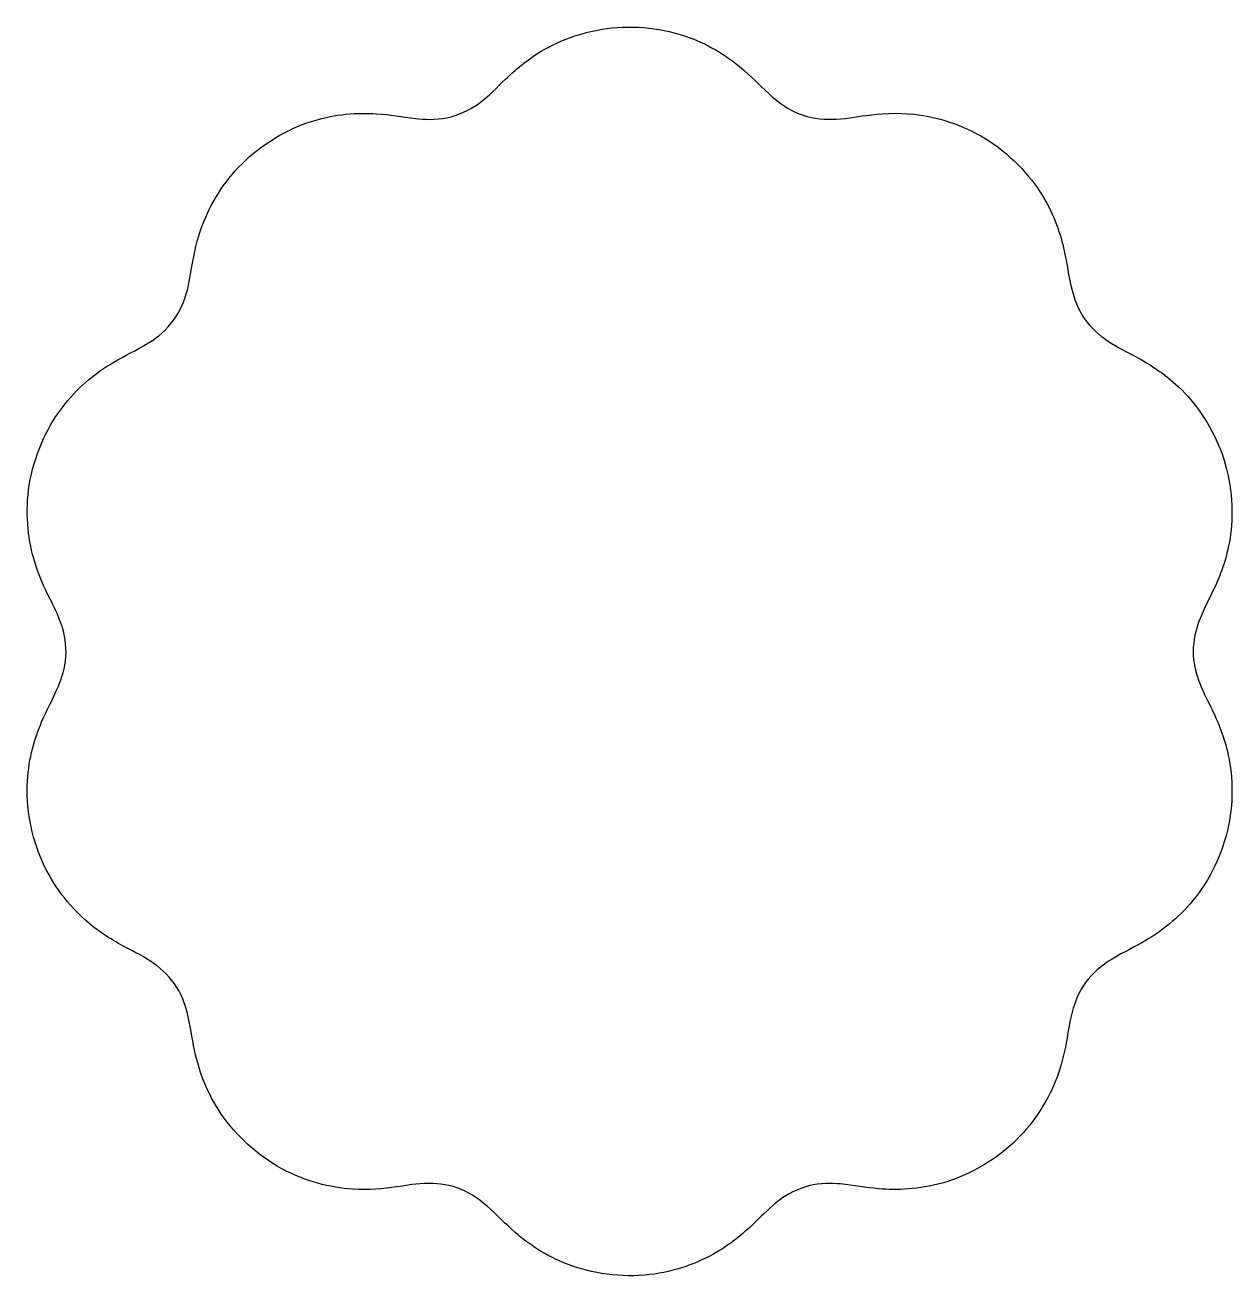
# Model space of a CAD drawing. Header units: millimetres. Extents: x -39.7 to 39.7, y -41.1 to 41.1.
import ezdxf

# ---------------------------------------------------------------- set-up
doc = ezdxf.new("R2010")
doc.units = ezdxf.units.MM

msp = doc.modelspace()

# ---------------------------------------------------------------- linework, layer by layer
msp.add_open_spline([(37, 0), (37, 0.734), (37.177, 1.427), (37.379, 1.968), (37.731, 2.91), (38.121, 3.552), (38.476, 4.345), (38.919, 5.335), (39.333, 6.536), (39.487, 7.969), (39.664, 9.625), (39.449, 11.554), (38.771, 13.291), (38.136, 14.919), (37.119, 16.341), (36.042, 17.364), (35.092, 18.267), (34.134, 18.861), (33.252, 19.341), (32.644, 19.671), (32.056, 19.938), (31.365, 20.401), (30.861, 20.738), (30.282, 21.234), (29.851, 21.866), (29.411, 22.509), (29.171, 23.202), (29.028, 23.774), (28.797, 24.701), (28.727, 25.443), (28.539, 26.293), (28.299, 27.379), (27.89, 28.63), (27.121, 29.895), (26.251, 31.326), (24.908, 32.72), (23.332, 33.681), (21.828, 34.598), (20.153, 35.106), (18.688, 35.265), (17.5, 35.394), (16.469, 35.314), (15.545, 35.193), (14.814, 35.098), (14.144, 34.952), (13.232, 34.936), (12.61, 34.925), (11.833, 35.019), (11.128, 35.299), (10.398, 35.59), (9.828, 36.019), (9.389, 36.4), (8.688, 37.008), (8.189, 37.565), (7.525, 38.142), (6.667, 38.888), (5.556, 39.662), (4.148, 40.216), (2.584, 40.832), (0.677, 41.126), (-1.143, 40.943), (-2.905, 40.765), (-4.543, 40.156), (-5.797, 39.404), (-6.765, 38.825), (-7.504, 38.185), (-8.15, 37.571), (-8.709, 37.039), (-9.185, 36.493), (-9.995, 35.92), (-10.525, 35.546), (-11.255, 35.192), (-11.989, 35.043), (-12.783, 34.882), (-13.48, 34.928), (-14.06, 34.992), (-14.954, 35.091), (-15.707, 35.242), (-16.616, 35.303), (-17.839, 35.384), (-19.321, 35.298), (-20.876, 34.803), (-22.509, 34.282), (-24.17, 33.294), (-25.446, 32.021), (-26.683, 30.789), (-27.539, 29.331), (-28.033, 28.019), (-28.408, 27.021), (-28.587, 26.126), (-28.737, 25.273), (-28.85, 24.626), (-28.928, 23.98), (-29.205, 23.172), (-29.413, 22.562), (-29.793, 21.854), (-30.294, 21.307), (-30.835, 20.716), (-31.42, 20.344), (-31.923, 20.057), (-32.698, 19.612), (-33.389, 19.296), (-34.151, 18.82), (-35.163, 18.188), (-36.283, 17.287), (-37.241, 16.025), (-38.308, 14.62), (-39.116, 12.782), (-39.41, 10.938), (-39.689, 9.182), (-39.511, 7.471), (-39.124, 6.105), (-38.833, 5.079), (-38.447, 4.256), (-38.063, 3.472), (-37.801, 2.939), (-37.52, 2.415), (-37.284, 1.697), (-37.095, 1.12), (-36.962, 0.378), (-37.012, -0.345), (-37.064, -1.103), (-37.284, -1.758), (-37.503, -2.28), (-37.871, -3.157), (-38.254, -3.811), (-38.603, -4.636), (-39.049, -5.688), (-39.443, -6.993), (-39.532, -8.512), (-39.631, -10.213), (-39.305, -12.142), (-38.546, -13.828), (-37.842, -15.392), (-36.793, -16.715), (-35.725, -17.655), (-34.814, -18.457), (-33.92, -18.984), (-33.081, -19.433), (-32.486, -19.751), (-31.897, -20.02), (-31.206, -20.51), (-30.692, -20.874), (-30.119, -21.42), (-29.721, -22.066), (-29.305, -22.741), (-29.105, -23.422), (-28.977, -23.99), (-28.775, -24.888), (-28.696, -25.635), (-28.492, -26.498), (-28.215, -27.672), (-27.72, -29.042), (-26.809, -30.379), (-25.851, -31.786), (-24.432, -33.1), (-22.835, -33.967), (-21.291, -34.805), (-19.624, -35.216), (-18.198, -35.307), (-17.11, -35.378), (-16.175, -35.282), (-15.309, -35.162), (-14.64, -35.069), (-14, -34.939), (-13.144, -34.935), (-12.521, -34.932), (-11.749, -35.041), (-11.061, -35.327), (-10.34, -35.626), (-9.785, -36.052), (-9.353, -36.431), (-8.67, -37.03), (-8.172, -37.58), (-7.515, -38.15), (-6.648, -38.903), (-5.522, -39.684), (-4.096, -40.237), (-2.487, -40.86), (-0.524, -41.14), (1.331, -40.922), (2.974, -40.729), (4.499, -40.164), (5.691, -39.467), (6.783, -38.829), (7.585, -38.116), (8.294, -37.433), (8.763, -36.982), (9.192, -36.519), (9.844, -36.031), (10.345, -35.655), (11.036, -35.275), (11.772, -35.092), (12.538, -34.902), (13.25, -34.917), (13.829, -34.969), (14.748, -35.052), (15.481, -35.208), (16.36, -35.283), (17.546, -35.384), (18.978, -35.344), (20.514, -34.911), (22.138, -34.454), (23.826, -33.535), (25.155, -32.302), (26.459, -31.091), (27.391, -29.618), (27.934, -28.272), (28.357, -27.224), (28.559, -26.276), (28.717, -25.387), (28.826, -24.769), (28.902, -24.164), (29.125, -23.418), (29.303, -22.825), (29.624, -22.115), (30.106, -21.525), (30.6, -20.919), (31.182, -20.503), (31.678, -20.201), (32.474, -19.717), (33.156, -19.417), (33.905, -18.97), (34.898, -18.377), (36.003, -17.548), (36.984, -16.352), (38.072, -15.024), (38.948, -13.254), (39.321, -11.429), (39.674, -9.701), (39.581, -7.971), (39.244, -6.562), (38.971, -5.423), (38.566, -4.506), (38.161, -3.672), (37.891, -3.118), (37.604, -2.594), (37.349, -1.884), (37.16, -1.36), (37, -0.697), (37, 0)], degree=3, knots=[0, 0, 0, 0, 0.044063, 0.044063, 0.044063, 0.120801, 0.120801, 0.120801, 0.216591, 0.216591, 0.216591, 0.327196, 0.327196, 0.327196, 0.430812, 0.430812, 0.430812, 0.522255, 0.522255, 0.522255, 0.58524, 0.58524, 0.58524, 0.631196, 0.631196, 0.631196, 0.678048, 0.678048, 0.678048, 0.753964, 0.753964, 0.753964, 0.850983, 0.850983, 0.850983, 0.960696, 0.960696, 0.960696, 1.065385, 1.065385, 1.065385, 1.150222, 1.150222, 1.150222, 1.21732, 1.21732, 1.21732, 1.263148, 1.263148, 1.263148, 1.310668, 1.310668, 1.310668, 1.386477, 1.386477, 1.386477, 1.484485, 1.484485, 1.484485, 1.593431, 1.593431, 1.593431, 1.698892, 1.698892, 1.698892, 1.780224, 1.780224, 1.780224, 1.850583, 1.850583, 1.850583, 1.896537, 1.896537, 1.896537, 1.946274, 1.946274, 1.946274, 2.022906, 2.022906, 2.022906, 2.12596, 2.12596, 2.12596, 2.234245, 2.234245, 2.234245, 2.339142, 2.339142, 2.339142, 2.418853, 2.418853, 2.418853, 2.479233, 2.479233, 2.479233, 2.524765, 2.524765, 2.524765, 2.573932, 2.573932, 2.573932, 2.649823, 2.649823, 2.649823, 2.7506, 2.7506, 2.7506, 2.86278, 2.86278, 2.86278, 2.969668, 2.969668, 2.969668, 3.050007, 3.050007, 3.050007, 3.104646, 3.104646, 3.104646, 3.148519, 3.148519, 3.148519, 3.194485, 3.194485, 3.194485, 3.271616, 3.271616, 3.271616, 3.370076, 3.370076, 3.370076, 3.480328, 3.480328, 3.480328, 3.582559, 3.582559, 3.582559, 3.669753, 3.669753, 3.669753, 3.731619, 3.731619, 3.731619, 3.777586, 3.777586, 3.777586, 3.825637, 3.825637, 3.825637, 3.901633, 3.901633, 3.901633, 4.004996, 4.004996, 4.004996, 4.11368, 4.11368, 4.11368, 4.218807, 4.218807, 4.218807, 4.299054, 4.299054, 4.299054, 4.361058, 4.361058, 4.361058, 4.406196, 4.406196, 4.406196, 4.45355, 4.45355, 4.45355, 4.528443, 4.528443, 4.528443, 4.627294, 4.627294, 4.627294, 4.738783, 4.738783, 4.738783, 4.837538, 4.837538, 4.837538, 4.927891, 4.927891, 4.927891, 4.98766, 4.98766, 4.98766, 5.03362, 5.03362, 5.03362, 5.081376, 5.081376, 5.081376, 5.157223, 5.157223, 5.157223, 5.259538, 5.259538, 5.259538, 5.367762, 5.367762, 5.367762, 5.474017, 5.474017, 5.474017, 5.556874, 5.556874, 5.556874, 5.614575, 5.614575, 5.614575, 5.660515, 5.660515, 5.660515, 5.707673, 5.707673, 5.707673, 5.783218, 5.783218, 5.783218, 5.883304, 5.883304, 5.883304, 5.994424, 5.994424, 5.994424, 6.099614, 6.099614, 6.099614, 6.184758, 6.184758, 6.184758, 6.241366, 6.241366, 6.241366, 6.283185, 6.283185, 6.283185, 6.283185])

doc.saveas('drawing.dxf')
